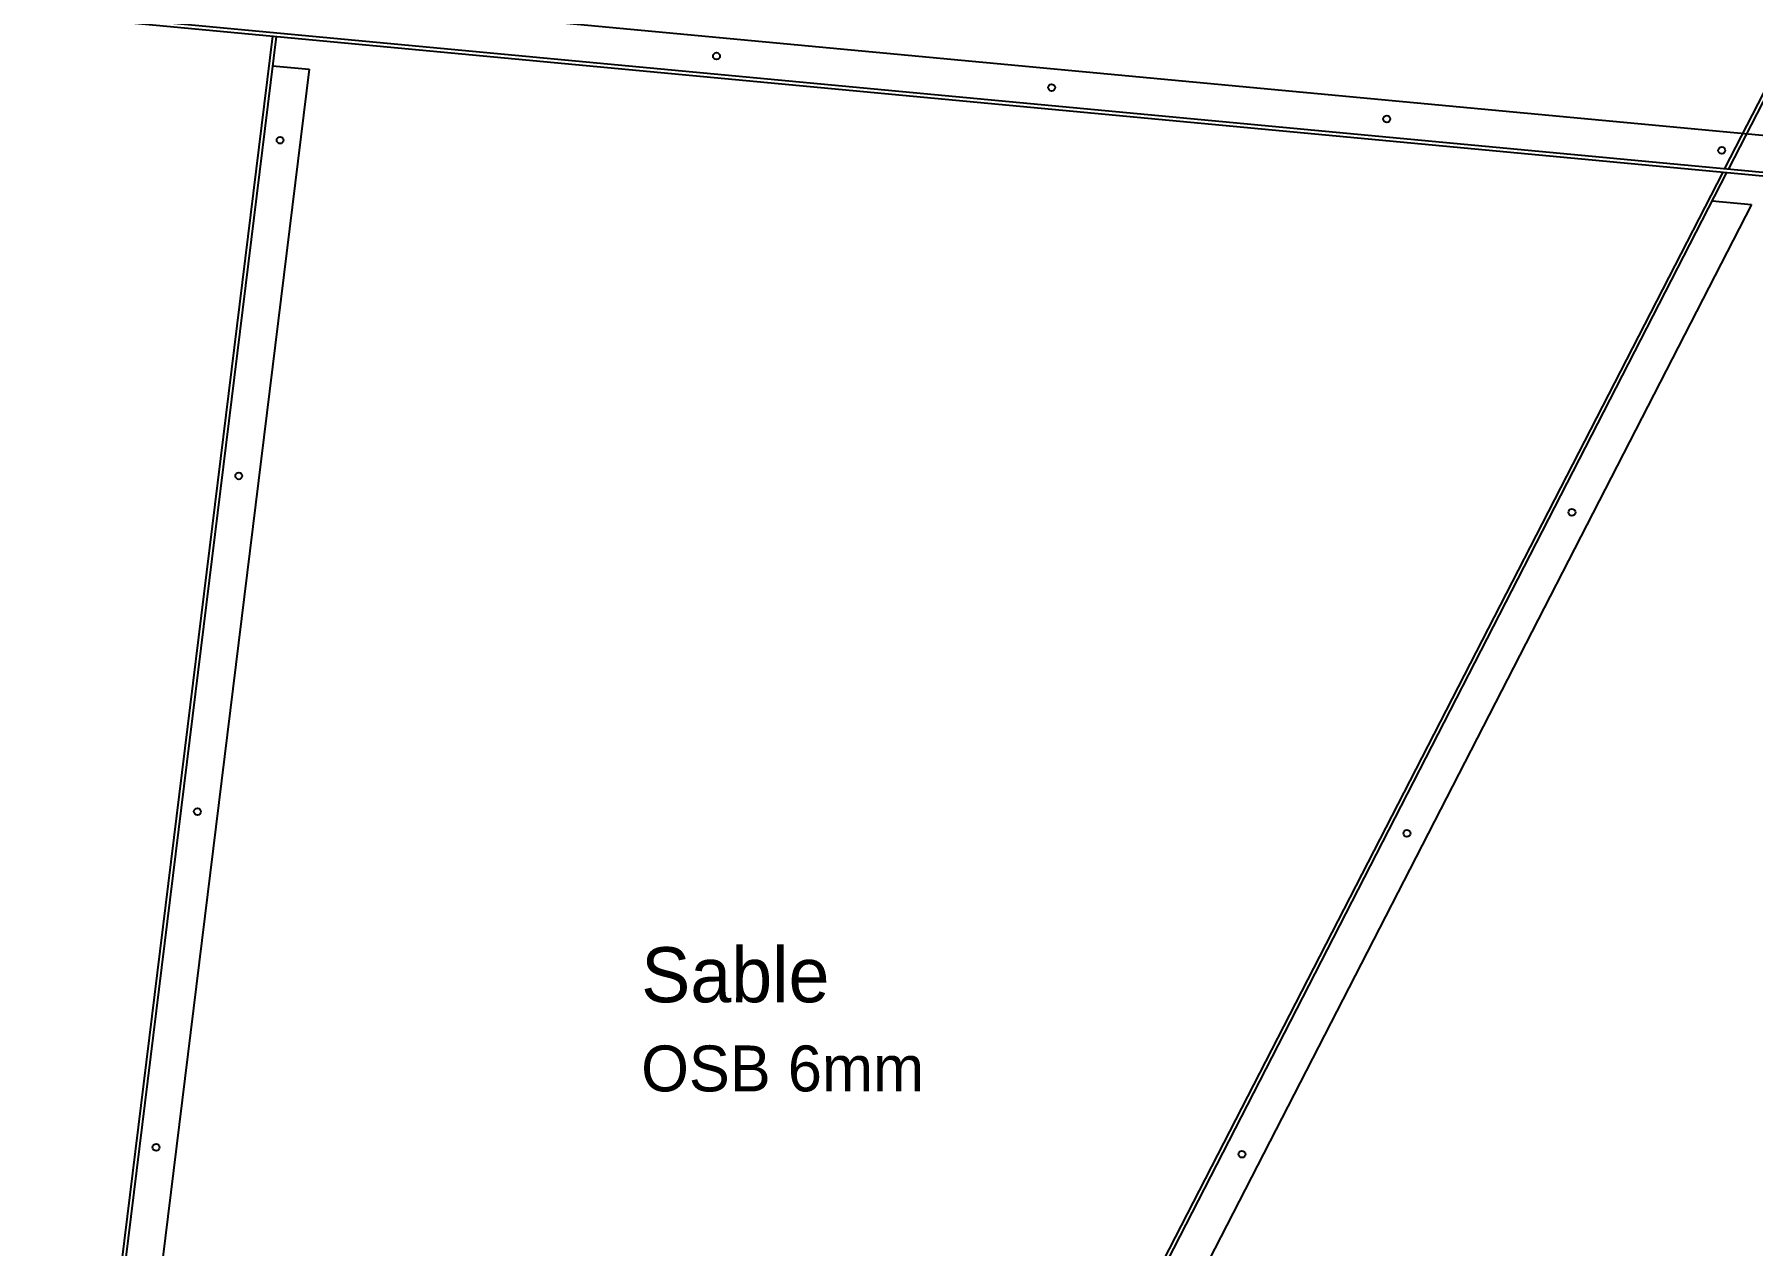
# Model space of a CAD drawing. Header units: millimetres. Extents: x -5804 to 56024, y 506 to 54141.
# Drawn here: x 19772 to 29135, y 34969 to 41567 of the extents above; entities that cross this region are included whole.
import ezdxf

# ---------------------------------------------------------------- set-up
doc = ezdxf.new("R2010")
doc.units = ezdxf.units.MM
doc.layers.add('05', color=161, linetype='Continuous', lineweight=25)
doc.layers.add('0_Pen_No__25', color=161, linetype='Continuous', lineweight=25)
doc.styles.add('GENERATED_STYLE_4', font='GOTHIC.TTF')

msp = doc.modelspace()

# ---------------------------------------------------------------- linework, layer by layer
at = {"layer": '05', "linetype": 'Continuous'}
for centre in [(23489.09, 41448.19), (25314.92, 41276.95), (27140.74, 41105.71), (21111.46, 40990.26), (28966.57, 40934.48), (20886.16, 39161.82), (28150, 38963.08), (20660.86, 37333.37), (27251.06, 37215.13), (20435.56, 35504.93), (26352.12, 35467.17)]:
    msp.add_circle(centre, 18.84, dxfattribs=at)
at = {"layer": '0_Pen_No__25', "linetype": 'Continuous'}
for p, q in [((34276.95, 51132.5), (28981.46, 40835.63)), ((34299.44, 51132.5), (29002.91, 40833.62)), ((4800.29, 43304.38), (46919.79, 39354.13)), ((4490.13, 43112.5), (47220.13, 39105)), ((4492, 43132.42), (47220.13, 39125.09)), ((21069.32, 41557.6), (19782.27, 31112.5)), ((21089.24, 41555.73), (19802.12, 31110.06)), ((21069.54, 41395.89), (21268.75, 41377.21)), ((21268.75, 41377.21), (20048, 31470.11)), ((28971.6, 40816.47), (23981.03, 31112.5)), ((28993.06, 40814.46), (23998.82, 31103.36)), ((29128.28, 40640.09), (24412.33, 31470.11)), ((28913.73, 40660.21), (29128.28, 40640.09))]:
    msp.add_line(p, q, dxfattribs=at)

# ---------------------------------------------------------------- texts
at = {"layer": '05', "linetype": 'Continuous', "attachment_point": 1, "style": 'GENERATED_STYLE_4'}
for s, insert, char_height in [('{Sable}', (23078.64, 36594.52), 300), ('{OSB 6mm}', (23078.64, 36059.21), 250)]:
    msp.add_mtext(s, dxfattribs=dict(at, insert=insert, char_height=char_height))

doc.saveas('drawing.dxf')
